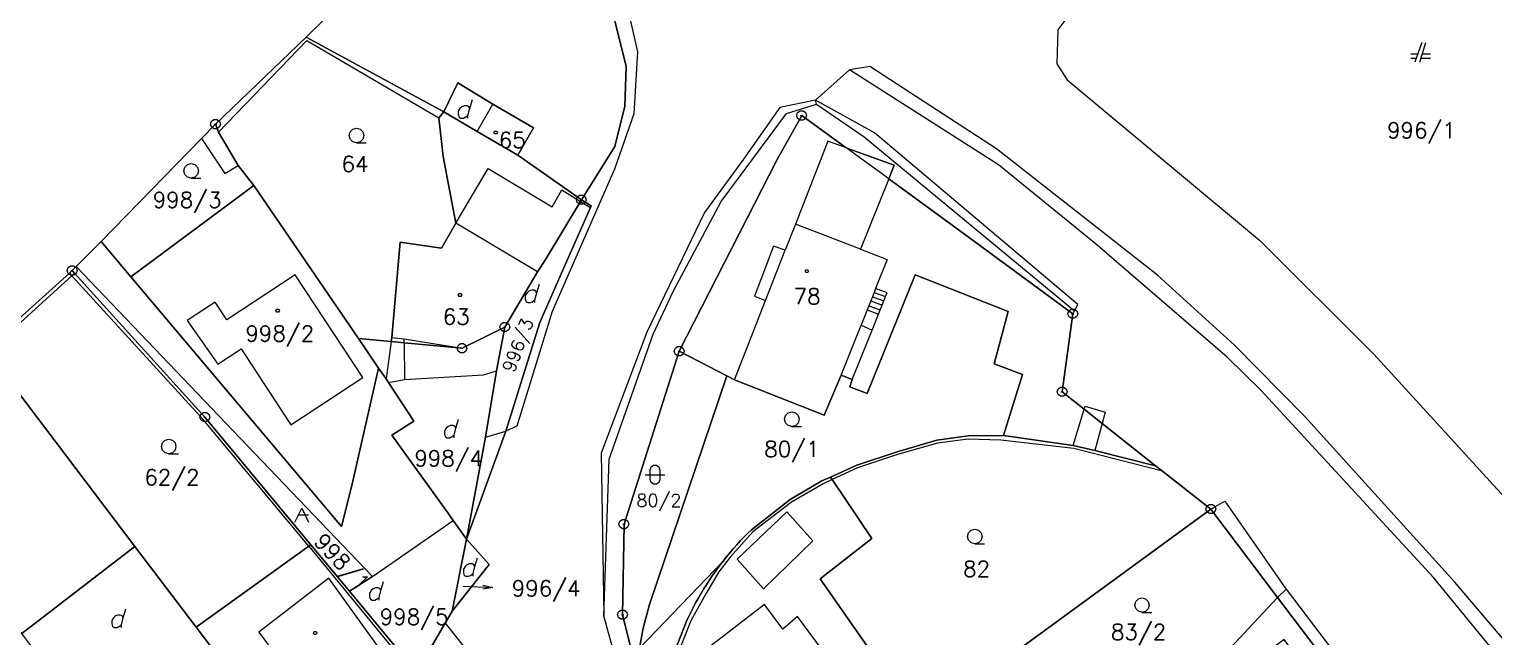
# Model space of a CAD drawing. Extents: x -443817 to 3, y -1171930 to -442383.
# Drawn here: x -443528.6 to -443379.6, y -1170404.3 to -1170342.5 of the extents above; entities that cross this region are included whole.
import ezdxf
from ezdxf.enums import TextEntityAlignment as Align

# ---------------------------------------------------------------- set-up
doc = ezdxf.new("R2010")
doc.units = 0
doc.header["$LTSCALE"] = 0.5
for name, color, linetype, lineweight in [('KLADPAR', 7, 'Continuous', 0), ('ZAPPAR', 7, 'Continuous', 0), ('ZNACKY', 7, 'Continuous', 0), ('ZUOB', 7, 'Continuous', 0)]:
    doc.layers.add(name, color=color, linetype=linetype, lineweight=lineweight)
doc.styles.add('ROMANS', font='romans.shx', dxfattribs={"height": 0.2})

# ---------------------------------------------------------------- blocks, each defined once
blk = doc.blocks.new('$5')
at = {"color": 0}
blk.add_line((-0.12, 0), (0.12, 0), dxfattribs=at)
at = {"color": 0, "flags": 128}
blk.add_lwpolyline([(0.15, 0.48), (0.4, 0.3), (0.5, 0.01), (0.4, -0.28), (0.15, -0.46), (-0.16, -0.46), (-0.41, -0.28), (-0.51, 0.01), (-0.41, 0.3), (-0.16, 0.48), (0.15, 0.48)], dxfattribs=at)
blk = doc.blocks.new('$431')
at = {"color": 0}
blk.add_line((0.63, 0.99), (0.9, 1.89), dxfattribs=at)
at = {"color": 0, "flags": 128}
blk.add_lwpolyline([(0.45, 0), (0.45, 0.27), (0.63, 0.99), (0.54, 1.17), (0.36, 1.26), (0.09, 1.26), (-0.18, 1.17), (-0.36, 0.99), (-0.54, 0.72), (-0.54, 0.36), (-0.45, 0.09), (-0.27, 0), (0, 0), (0.18, 0.09), (0.45, 0.27)], dxfattribs=at)
blk = doc.blocks.new('$45')
at = {"color": 0, "flags": 128}
blk.add_lwpolyline([(0.09, 0.15), (0.18, 0), (0.09, -0.15), (-0.09, -0.15), (-0.18, 0), (-0.09, 0.15), (0.09, 0.15)], dxfattribs=at)
blk = doc.blocks.new('$30')
at = {"color": 0, "flags": 128}
blk.add_lwpolyline([(0, 0), (-0.38, 0.1), (-0.65, 0.37), (-0.75, 0.74), (-0.65, 1.11), (-0.38, 1.38), (-0.01, 1.48), (0.36, 1.38), (0.63, 1.11), (0.73, 0.73), (0.63, 0.35), (0.36, 0.08), (-0.02, -0.02), (0.98, -0.02)], dxfattribs=at)
blk = doc.blocks.new('$42')
at = {"color": 0, "flags": 128}
for points in [[(-0.5, 1.5), (-0.4, 1.79), (-0.15, 1.97), (0.16, 1.97), (0.41, 1.79), (0.51, 1.5), (0.51, 0.5), (0.41, 0.21), (0.16, 0.03), (-0.15, 0.03), (-0.4, 0.21), (-0.5, 0.5), (-0.5, 1.5)], [(-1, 1), (0.27, 1), (1, 1)]]:
    blk.add_lwpolyline(points, dxfattribs=at)
blk = doc.blocks.new('$432')
at = {"color": 0}
for p, q in [((0.1, 2), (-0.6, 0)), ((-0.1, 0), (0.5, 2)), ((-0.32, 0.8), (-1, 0.8)), ((-1, 0.4), (-0.46, 0.4)), ((0.02, 0.4), (1, 0.4)), ((1, 0.8), (0.14, 0.8))]:
    blk.add_line(p, q, dxfattribs=at)
blk = doc.blocks.new('$489')
at = {"color": 0}
blk.add_line((-0.2, 2), (0, 3), dxfattribs=at)
at = {"color": 0, "flags": 128}
blk.add_lwpolyline([(0, 0), (0, 3), (0.2, 2)], dxfattribs=at)
blk = doc.blocks.new('$435')
at = {"color": 0}
blk.add_line((1, 1), (-0.5, 1), dxfattribs=at)
at = {"color": 0, "flags": 128}
blk.add_lwpolyline([(-1, 0), (0, 2), (1, 0)], dxfattribs=at)

msp = doc.modelspace()

# ---------------------------------------------------------------- linework, layer by layer
at = {"layer": 'KLADPAR', "color": 7, "linetype": 'Continuous', "flags": 128}
for points in [[(-443472.45, -1170359.82), (-443478.9, -1170355.28), (-443477.33, -1170352.48), (-443481.45, -1170350.1), (-443485.01, -1170347.93), (-443486.45, -1170350.86), (-443500.47, -1170343.26), (-443486.1, -1170329.18), (-443482.42, -1170325.06), (-443477.52, -1170328.93), (-443469.87, -1170338.31), (-443467.89, -1170346.25), (-443468.01, -1170350.29), (-443469.05, -1170354.39), (-443472.45, -1170359.82)], [(-443486.45, -1170350.86), (-443486.94, -1170351.48), (-443486.52, -1170355.42), (-443485.24, -1170362.21), (-443486.69, -1170364.74), (-443490.89, -1170364.14), (-443491.75, -1170373.84), (-443491.79, -1170374.25), (-443495.12, -1170373.96), (-443505.79, -1170358.38), (-443507.36, -1170356.33), (-443509.39, -1170352.94), (-443509.68, -1170352.13), (-443500.47, -1170343.26), (-443486.45, -1170350.86)], [(-443478.9, -1170355.28), (-443483.05, -1170352.88), (-443486.45, -1170350.86), (-443485.01, -1170347.93), (-443481.45, -1170350.1), (-443477.33, -1170352.48), (-443478.9, -1170355.28)], [(-443486.94, -1170351.48), (-443486.45, -1170350.86), (-443483.05, -1170352.88), (-443478.9, -1170355.28), (-443472.45, -1170359.82), (-443472.55, -1170359.98), (-443476.14, -1170365.97), (-443476.91, -1170367.14), (-443480.24, -1170372.78), (-443484.59, -1170374.94), (-443490.49, -1170374.39), (-443491.79, -1170374.25), (-443491.75, -1170373.84), (-443490.89, -1170364.14), (-443486.69, -1170364.74), (-443485.24, -1170362.21), (-443486.52, -1170355.42), (-443486.94, -1170351.48)], [(-443445.14, -1170378.87), (-443444.88, -1170378.13), (-443446.01, -1170377.69), (-443447.74, -1170381.76), (-443456.86, -1170378.15), (-443457.65, -1170377.74), (-443462.49, -1170375.25), (-443452.52, -1170355.73), (-443450.03, -1170351.25), (-443445.51, -1170354.52), (-443443.63, -1170355.21), (-443440.63, -1170356.31), (-443441.16, -1170357.69), (-443433.47, -1170363.33), (-443422.44, -1170371.43), (-443423.53, -1170379.37), (-443421.28, -1170381.15), (-443419.46, -1170382.59), (-443414.01, -1170386.9), (-443420.2, -1170385.35), (-443422.4, -1170384.83), (-443429.48, -1170383.83), (-443427.55, -1170377.6), (-443430.43, -1170376.53), (-443429.03, -1170371.18), (-443438.49, -1170367.45), (-443443.35, -1170379.53), (-443445.14, -1170378.87)], [(-443509.68, -1170352.13), (-443509.39, -1170352.94), (-443507.36, -1170356.33), (-443505.79, -1170358.38), (-443518.29, -1170367.66), (-443521.33, -1170364.06), (-443511.1, -1170353.58), (-443509.68, -1170352.13)], [(-443505.79, -1170358.38), (-443495.12, -1170373.96), (-443493.08, -1170376.96), (-443495.79, -1170388.9), (-443496.87, -1170393.1), (-443518.29, -1170367.66), (-443505.79, -1170358.38)], [(-443476.14, -1170365.97), (-443472.55, -1170359.98), (-443472.45, -1170359.82), (-443471.45, -1170360.42), (-443471.53, -1170360.61), (-443474.38, -1170367.05), (-443476.69, -1170372.3), (-443480.15, -1170383.38), (-443484.13, -1170394.38), (-443482.21, -1170384), (-443481.1, -1170377.24), (-443480.24, -1170372.78), (-443476.91, -1170367.14), (-443476.14, -1170365.97)], [(-443486.03, -1170391.68), (-443485.48, -1170392.46), (-443484.13, -1170394.38), (-443485.59, -1170401.72), (-443486.3, -1170402.93), (-443489.23, -1170407.92), (-443496.06, -1170399.68), (-443493.71, -1170398.18), (-443507.16, -1170384.1), (-443523.86, -1170366.62), (-443523.33, -1170366.08), (-443521.33, -1170364.06), (-443518.29, -1170367.66), (-443496.87, -1170393.1), (-443495.79, -1170388.9), (-443493.08, -1170376.96), (-443492.32, -1170378.05), (-443492.07, -1170378.41), (-443489.51, -1170382.35), (-443491.75, -1170383.79), (-443486.03, -1170391.68)], [(-443499.99, -1170394.94), (-443500.19, -1170395.09), (-443511.66, -1170403.33), (-443517.88, -1170395.12), (-443532.87, -1170375.34), (-443533.12, -1170375), (-443524.55, -1170367.29), (-443524.27, -1170367.03), (-443524.03, -1170367.29), (-443510.75, -1170381.95), (-443499.99, -1170394.94)], [(-443496.06, -1170399.68), (-443499.99, -1170394.94), (-443510.75, -1170381.95), (-443524.03, -1170367.29), (-443524.27, -1170367.03), (-443523.86, -1170366.62), (-443507.16, -1170384.1), (-443493.71, -1170398.18), (-443496.06, -1170399.68)], [(-443444.88, -1170378.13), (-443445.14, -1170378.87), (-443443.35, -1170379.53), (-443438.49, -1170367.45), (-443429.03, -1170371.18), (-443430.43, -1170376.53), (-443427.55, -1170377.6), (-443429.48, -1170383.83), (-443433.1, -1170383.86), (-443436.29, -1170384.29), (-443440.32, -1170385.49), (-443444.43, -1170386.84), (-443447.1, -1170388.05), (-443447.97, -1170388.45), (-443451.19, -1170390.35), (-443455.14, -1170393.41), (-443455.53, -1170393.79), (-443455.91, -1170394.17), (-443456.28, -1170394.56), (-443456.64, -1170394.96), (-443457, -1170395.36), (-443457.34, -1170395.77), (-443457.69, -1170396.19), (-443458.02, -1170396.61), (-443466.52, -1170405.48), (-443466.16, -1170403.45), (-443465.5, -1170401.04), (-443457.65, -1170377.74), (-443456.86, -1170378.15), (-443447.74, -1170381.76), (-443446.01, -1170377.69), (-443444.88, -1170378.13)], [(-443484.59, -1170374.94), (-443480.24, -1170372.78), (-443481.1, -1170377.24), (-443482.21, -1170384), (-443484.13, -1170394.38), (-443485.48, -1170392.46), (-443486.03, -1170391.68), (-443491.75, -1170383.79), (-443489.51, -1170382.35), (-443492.07, -1170378.41), (-443492.32, -1170378.05), (-443493.08, -1170376.96), (-443495.12, -1170373.96), (-443491.79, -1170374.25), (-443490.49, -1170374.39), (-443484.59, -1170374.94)], [(-443529.38, -1170403.99), (-443543.59, -1170385.1), (-443543.89, -1170384.7), (-443533.12, -1170375), (-443532.87, -1170375.34), (-443517.88, -1170395.12), (-443529.38, -1170403.99)], [(-443422.4, -1170384.83), (-443420.2, -1170385.35), (-443414.01, -1170386.9), (-443413.33, -1170387.44), (-443408.38, -1170391.31), (-443428.41, -1170405.94), (-443431.55, -1170408.19), (-443439.51, -1170413.91), (-443454.84, -1170424.92), (-443458.27, -1170420.4), (-443441.65, -1170407.74), (-443448.16, -1170398.43), (-443442.89, -1170394.29), (-443446.93, -1170388.31), (-443446.98, -1170388.23), (-443447.1, -1170388.05), (-443444.43, -1170386.84), (-443440.32, -1170385.49), (-443436.29, -1170384.29), (-443433.1, -1170383.86), (-443429.48, -1170383.83), (-443422.4, -1170384.83)], [(-443428.41, -1170405.94), (-443408.38, -1170391.31), (-443401.61, -1170400.3), (-443409.37, -1170408.62), (-443416.38, -1170416.06), (-443419.08, -1170418.56), (-443428.41, -1170405.94)], [(-443512.72, -1170426.14), (-443512.89, -1170425.91), (-443524.6, -1170410.35), (-443529.38, -1170403.99), (-443517.88, -1170395.12), (-443511.66, -1170403.33), (-443501.17, -1170417.18), (-443512.72, -1170426.14)], [(-443501.17, -1170417.18), (-443511.66, -1170403.33), (-443500.19, -1170395.09), (-443499.99, -1170394.94), (-443496.06, -1170399.68), (-443489.23, -1170407.92), (-443489.48, -1170408.11), (-443501.17, -1170417.18)], [(-443397.54, -1170423.58), (-443401.11, -1170419.07), (-443394.13, -1170413.96), (-443400.94, -1170404.59), (-443408.23, -1170410.07), (-443409.37, -1170408.62), (-443401.61, -1170400.3), (-443387.38, -1170419.11), (-443392.81, -1170423.51), (-443395.7, -1170425.88), (-443397.54, -1170423.58)]]:
    msp.add_lwpolyline(points, close=True, dxfattribs=at)
for points in [[(-443486.1, -1170329.18), (-443500.47, -1170343.26), (-443509.68, -1170352.13), (-443511.1, -1170353.58), (-443521.33, -1170364.06), (-443523.33, -1170366.08), (-443523.86, -1170366.62), (-443524.27, -1170367.03), (-443524.55, -1170367.29), (-443533.12, -1170375), (-443543.89, -1170384.7), (-443554.8, -1170394.52), (-443560.76, -1170397.93), (-443567.99, -1170400.95), (-443581.61, -1170406.23), (-443584.59, -1170407.39), (-443592.78, -1170416.35), (-443602.61, -1170427.11), (-443608.24, -1170433.26), (-443612.76, -1170437.67), (-443618.67, -1170443.42)], [(-443489.23, -1170407.92), (-443486.3, -1170402.93), (-443485.59, -1170401.72), (-443481.83, -1170396.95), (-443484.13, -1170394.38), (-443480.15, -1170383.38), (-443476.69, -1170372.3), (-443474.38, -1170367.05), (-443471.53, -1170360.61), (-443471.45, -1170360.42), (-443472.45, -1170359.82), (-443469.05, -1170354.39), (-443468.01, -1170350.29), (-443467.89, -1170346.25), (-443469.87, -1170338.31)], [(-443387.38, -1170419.11), (-443401.61, -1170400.3), (-443408.38, -1170391.31), (-443413.33, -1170387.44), (-443414.01, -1170386.9), (-443419.46, -1170382.59), (-443421.28, -1170381.15), (-443423.53, -1170379.37), (-443422.44, -1170371.43), (-443433.47, -1170363.33), (-443441.16, -1170357.69), (-443440.63, -1170356.31), (-443443.63, -1170355.21), (-443445.51, -1170354.52), (-443450.03, -1170351.25), (-443452.52, -1170355.73), (-443462.49, -1170375.25), (-443468.11, -1170392.85), (-443468.26, -1170402.07), (-443466.33, -1170409.78)], [(-443466.33, -1170409.78), (-443468.26, -1170402.07), (-443468.11, -1170392.85), (-443462.49, -1170375.25), (-443462.49, -1170375.25), (-443457.65, -1170377.74), (-443465.5, -1170401.04), (-443466.16, -1170403.45), (-443466.52, -1170405.48), (-443458.02, -1170396.61), (-443458.35, -1170397.03), (-443458.67, -1170397.47), (-443458.77, -1170397.61), (-443459.13, -1170398.12), (-443459.43, -1170398.57), (-443459.73, -1170399.02), (-443460.01, -1170399.48), (-443460.29, -1170399.94), (-443460.56, -1170400.4), (-443460.82, -1170400.87), (-443461.07, -1170401.35), (-443461.31, -1170401.83), (-443461.55, -1170402.31), (-443461.67, -1170402.57), (-443463.66, -1170407.56)], [(-443463.66, -1170407.56), (-443461.67, -1170402.57), (-443461.55, -1170402.31), (-443461.31, -1170401.83), (-443461.07, -1170401.35), (-443460.82, -1170400.87), (-443460.56, -1170400.4), (-443460.29, -1170399.94), (-443460.01, -1170399.48), (-443459.73, -1170399.02), (-443459.43, -1170398.57), (-443459.13, -1170398.12), (-443458.77, -1170397.61), (-443458.67, -1170397.47), (-443458.35, -1170397.03), (-443458.02, -1170396.61), (-443457.69, -1170396.19), (-443457.34, -1170395.77), (-443457, -1170395.36), (-443456.64, -1170394.96), (-443456.28, -1170394.56), (-443455.91, -1170394.17), (-443455.53, -1170393.79), (-443455.14, -1170393.41), (-443451.19, -1170390.35), (-443447.97, -1170388.45), (-443447.97, -1170388.45), (-443447.1, -1170388.05), (-443446.98, -1170388.23), (-443446.93, -1170388.31), (-443442.89, -1170394.29), (-443448.16, -1170398.43), (-443441.65, -1170407.74)]]:
    msp.add_lwpolyline(points, dxfattribs=at)
at = {"layer": 'KLADPAR', "color": 7, "linetype": 'Continuous'}
msp.add_3dface([(-443481.83, -1170396.95), (-443485.59, -1170401.72), (-443484.13, -1170394.38)], dxfattribs=at)
at = {"layer": 'ZAPPAR', "color": 7, "linetype": 'Continuous'}
for p, q in [((-443483.05, -1170352.88), (-443481.45, -1170350.1)), ((-443448.53, -1170350.08), (-443443.67, -1170353.42)), ((-443472.55, -1170359.98), (-443471.53, -1170360.61)), ((-443524.55, -1170367.29), (-443524.31, -1170367.55)), ((-443442.67, -1170369.26), (-443441.49, -1170369.68)), ((-443456.86, -1170378.15), (-443453.7, -1170370.06)), ((-443443.21, -1170370.61), (-443442.03, -1170371.02)), ((-443443.01, -1170370.11), (-443441.84, -1170370.55)), ((-443442.84, -1170369.69), (-443441.66, -1170370.11)), ((-443443.37, -1170371.01), (-443442.21, -1170371.47)), ((-443422.44, -1170371.43), (-443422.27, -1170371.11)), ((-443446.01, -1170377.69), (-443443.99, -1170372.58)), ((-443444.88, -1170378.13), (-443442.87, -1170373.11)), ((-443491.79, -1170374.25), (-443492.32, -1170378.05)), ((-443490.49, -1170374.39), (-443490.48, -1170373.98)), ((-443490.49, -1170374.39), (-443490.45, -1170378.11)), ((-443422.4, -1170384.83), (-443421.28, -1170381.15)), ((-443419.46, -1170382.59), (-443420.2, -1170385.35)), ((-443482.21, -1170384), (-443480.15, -1170383.38)), ((-443493.71, -1170398.18), (-443485.48, -1170392.46)), ((-443500.19, -1170395.09), (-443489.48, -1170408.11))]:
    msp.add_line(p, q, dxfattribs=at)
at = {"layer": 'ZAPPAR', "color": 7, "linetype": 'Continuous', "flags": 128}
for points in [[(-443481.01, -1170323.63), (-443474.88, -1170328.32), (-443468.54, -1170336.81), (-443466.74, -1170344.76), (-443467.1, -1170351.08), (-443469.07, -1170356.71), (-443475.41, -1170371.21), (-443479.02, -1170382.88), (-443480.15, -1170383.38)], [(-443362.87, -1170324.56), (-443364.49, -1170345.39), (-443363.78, -1170364.68), (-443361.84, -1170379.61), (-443358.02, -1170397.35), (-443351.55, -1170416.61), (-443345.04, -1170431.35), (-443338.65, -1170441.33), (-443336.36, -1170444.42), (-443321.05, -1170465.08), (-443328.04, -1170474.31), (-443339.58, -1170458.13), (-443343.03, -1170453.15), (-443356.85, -1170433.18), (-443371.09, -1170413.44), (-443383.57, -1170398.75), (-443398.86, -1170381.86), (-443406, -1170374.62), (-443413.81, -1170367.51), (-443430.22, -1170354.63), (-443443.09, -1170346.25), (-443445.17, -1170346.58), (-443448.62, -1170349.68)], [(-443423.06, -1170341.28), (-443423.95, -1170342.52), (-443424.08, -1170345.97), (-443423, -1170347.62), (-443403.44, -1170363.94), (-443391.81, -1170375.54), (-443378.18, -1170390.47), (-443376.52, -1170391.64), (-443374.3, -1170392.15), (-443372.4, -1170391.5), (-443371.61, -1170389.78), (-443370.98, -1170387.54), (-443374.55, -1170360.35), (-443374.45, -1170338.82)], [(-443509.39, -1170352.94), (-443500.38, -1170343.61), (-443486.94, -1170351.48)], [(-443343.87, -1170454.25), (-443345.78, -1170451.37), (-443358.98, -1170432.31), (-443371.78, -1170415.27), (-443385.74, -1170398.28), (-443403.31, -1170379.2), (-443406.75, -1170375.83), (-443420.2, -1170364.24), (-443430, -1170356.26), (-443445.17, -1170346.58)], [(-443448.53, -1170350.08), (-443448.62, -1170349.68), (-443452.26, -1170350.43), (-443455.94, -1170355.7), (-443459.92, -1170361.12), (-443465.79, -1170373.3), (-443470.43, -1170385.63), (-443470.15, -1170402.17), (-443469.63, -1170386.24), (-443465.13, -1170373.5), (-443463.08, -1170369.1), (-443458.21, -1170359.99)], [(-443458.21, -1170359.99), (-443451.57, -1170351.05), (-443448.53, -1170350.08)], [(-443443.67, -1170353.42), (-443422.27, -1170371.11), (-443421.93, -1170370.49), (-443442.62, -1170353.02), (-443448.62, -1170349.68)], [(-443511.1, -1170353.58), (-443508.74, -1170357.15), (-443507.36, -1170356.33)], [(-443441.16, -1170357.69), (-443445.51, -1170354.52), (-443447.36, -1170353.85), (-443450.67, -1170362.31)], [(-443476.91, -1170367.14), (-443485.24, -1170362.21), (-443481.93, -1170356.64), (-443475.42, -1170360.55), (-443474.44, -1170358.8), (-443472.55, -1170359.98)], [(-443441.16, -1170357.69), (-443444.03, -1170364.85), (-443441.33, -1170365.91), (-443442.51, -1170368.87), (-443442.67, -1170369.26), (-443442.84, -1170369.69), (-443443.01, -1170370.11), (-443443.21, -1170370.61), (-443443.37, -1170371.01), (-443443.99, -1170372.58), (-443442.87, -1170373.11)], [(-443444.03, -1170364.85), (-443450.67, -1170362.31), (-443451.7, -1170364.95)], [(-443524.03, -1170367.29), (-443524.31, -1170367.55), (-443532.87, -1170375.34)], [(-443500.19, -1170395.09), (-443510.92, -1170382.19), (-443524.31, -1170367.55)], [(-443442.87, -1170373.11), (-443442.21, -1170371.47), (-443442.03, -1170371.02), (-443441.84, -1170370.55), (-443441.66, -1170370.11), (-443441.49, -1170369.68), (-443441.33, -1170369.28), (-443442.51, -1170368.87)], [(-443491.75, -1170373.84), (-443490.48, -1170373.98), (-443484.59, -1170374.94)], [(-443492.07, -1170378.41), (-443490.45, -1170378.11), (-443482.41, -1170377.66), (-443481.1, -1170377.24)], [(-443421.28, -1170381.15), (-443421.19, -1170380.84), (-443419.15, -1170381.44), (-443419.46, -1170382.59)], [(-443413.33, -1170387.44), (-443422.32, -1170385.15), (-443429.75, -1170384.3), (-443433.1, -1170384.19), (-443436.2, -1170384.61), (-443440.27, -1170385.74), (-443444.34, -1170387.1), (-443446.93, -1170388.31)], [(-443446.93, -1170388.31), (-443447.86, -1170388.74), (-443451.07, -1170390.62), (-443454.99, -1170393.62), (-443457.31, -1170396.21), (-443458.45, -1170397.71), (-443459.8, -1170399.93), (-443461.32, -1170402.68), (-443463.29, -1170407.63)], [(-443408.38, -1170391.31), (-443406.96, -1170390.51), (-443400.76, -1170399.44), (-443400.74, -1170399.47)], [(-443401.61, -1170400.3), (-443400.74, -1170399.47), (-443385.54, -1170419.49), (-443386.56, -1170420.24)], [(-443390.82, -1170522.76), (-443399.19, -1170507.75), (-443403.12, -1170502.01), (-443422.43, -1170472.89), (-443439.13, -1170450.37), (-443466.59, -1170413.66), (-443467.75, -1170410.92), (-443470.15, -1170402.17)], [(-443486.3, -1170402.93), (-443467.55, -1170426.56), (-443433.8, -1170471.95), (-443409.62, -1170507.86), (-443397.33, -1170528.47)]]:
    msp.add_lwpolyline(points, dxfattribs=at)
for points in [[(-443502.03, -1170382.72), (-443494.69, -1170377.91), (-443501.56, -1170367.46), (-443508.52, -1170372.03), (-443509.7, -1170370.23), (-443512.55, -1170372.1), (-443509.43, -1170376.55), (-443507.08, -1170375.01), (-443502.03, -1170382.72)], [(-443456.01, -1170416.6), (-443447.27, -1170409.85), (-443447.62, -1170409.39), (-443447.84, -1170409.1), (-443448.16, -1170408.69), (-443448.53, -1170408.21), (-443448.85, -1170407.8), (-443447.83, -1170407.01), (-443447.26, -1170406.56), (-443450.44, -1170402.26), (-443451.96, -1170403.54), (-443453.8, -1170401.03), (-443462.57, -1170407.78), (-443456.01, -1170416.6)]]:
    msp.add_lwpolyline(points, close=True, dxfattribs=at)
at = {"layer": 'ZAPPAR', "color": 7, "linetype": 'Continuous'}
for points in [[(-443451.7, -1170364.95), (-443452.9, -1170364.54), (-443454.84, -1170369.63), (-443453.7, -1170370.06)], [(-443456.61, -1170396.41), (-443451.53, -1170391.6), (-443448.91, -1170394.53), (-443453.92, -1170399.43)], [(-443498.16, -1170398.35), (-443505.27, -1170403.84), (-443499.12, -1170412.11), (-443492.14, -1170406.68)]]:
    msp.add_3dface(points, dxfattribs=at)
at = {"layer": 'ZUOB', "color": 7, "linetype": 'Continuous', "flags": 128}
for points in [[(-443486.1, -1170329.18), (-443500.47, -1170343.26), (-443509.68, -1170352.13), (-443511.1, -1170353.58), (-443521.33, -1170364.06), (-443523.33, -1170366.08), (-443523.86, -1170366.62), (-443524.27, -1170367.03), (-443524.55, -1170367.29), (-443533.12, -1170375), (-443543.89, -1170384.7), (-443554.8, -1170394.52), (-443560.76, -1170397.93), (-443567.99, -1170400.95), (-443581.61, -1170406.23), (-443584.59, -1170407.39), (-443592.78, -1170416.35), (-443602.61, -1170427.11), (-443608.24, -1170433.26), (-443612.76, -1170437.67), (-443618.67, -1170443.42)], [(-443618.67, -1170443.42), (-443612.76, -1170437.67), (-443608.24, -1170433.26), (-443602.61, -1170427.11), (-443592.78, -1170416.35), (-443584.59, -1170407.39), (-443581.61, -1170406.23), (-443567.99, -1170400.95), (-443560.76, -1170397.93), (-443554.8, -1170394.52), (-443543.89, -1170384.7), (-443533.12, -1170375), (-443524.55, -1170367.29), (-443524.27, -1170367.03), (-443523.86, -1170366.62), (-443523.33, -1170366.08), (-443521.33, -1170364.06), (-443511.1, -1170353.58), (-443509.68, -1170352.13), (-443500.47, -1170343.26), (-443486.1, -1170329.18)]]:
    msp.add_lwpolyline(points, dxfattribs=at)

# ---------------------------------------------------------------- block references
at = {"layer": 'KLADPAR', "color": 7, "linetype": 'Continuous'}
for name, p in [('$432', (-443387.03, -1170345.8)), ('$431', (-443484.44, -1170351.51)), ('$30', (-443495.32, -1170354.01)), ('$45', (-443481.17, -1170352.97)), ('$30', (-443512.15, -1170357.61)), ('$45', (-443449.5, -1170367.09)), ('$45', (-443484.8, -1170369.51)), ('$431', (-443477.62, -1170370.29)), ('$45', (-443503.36, -1170371.1)), ('$431', (-443485.84, -1170384.06)), ('$30', (-443451.03, -1170382.9)), ('$30', (-443514.43, -1170385.67)), ('$42', (-443464.96, -1170388.81)), ('$30', (-443432.39, -1170394.84)), ('$431', (-443483.92, -1170398.15)), ('$431', (-443493.47, -1170400.59)), ('$30', (-443415.39, -1170401.82)), ('$431', (-443519.7, -1170403.36)), ('$45', (-443499.54, -1170403.92))]:
    msp.add_blockref(name, p, dxfattribs=at)
at = {"layer": 'KLADPAR', "color": 7, "linetype": 'Continuous', "xscale": 0.7, "yscale": 0.7}
msp.add_blockref('$435', (-443500.91, -1170392.63), dxfattribs=at)
at = {"layer": 'KLADPAR', "color": 7, "linetype": 'Continuous', "rotation": 266.941032}
msp.add_blockref('$489', (-443484.47, -1170399.15), dxfattribs=at)
at = {"layer": 'ZNACKY', "color": 7, "linetype": 'Continuous'}
for p in [(-443450.03, -1170351.25), (-443509.68, -1170352.13), (-443472.45, -1170359.82), (-443524.27, -1170367.03), (-443422.44, -1170371.43), (-443480.24, -1170372.78), (-443484.59, -1170374.94), (-443462.49, -1170375.25), (-443423.53, -1170379.37), (-443510.75, -1170381.95), (-443408.38, -1170391.31), (-443468.11, -1170392.85), (-443468.26, -1170402.07)]:
    msp.add_blockref('$5', p, dxfattribs=at)

# ---------------------------------------------------------------- texts
at = {"layer": 'KLADPAR', "color": 7, "linetype": 'Continuous', "style": 'ROMANS'}
for s, height, p in [('65', 1.6, (-443479.48, -1170352.93)), ('996/1', 1.6, (-443386.97, -1170351.95)), ('64', 1.6, (-443495.48, -1170355.37)), ('998/3', 1.6, (-443512.57, -1170359.03)), ('78', 1.6, (-443449.48, -1170368.85)), ('63', 1.6, (-443485.18, -1170370.92)), ('998/2', 1.6, (-443503.14, -1170372.64)), ('80/1', 1.6, (-443451.03, -1170384.4)), ('998/4', 1.6, (-443485.95, -1170385.35)), ('62/2', 1.6, (-443514.11, -1170387.27)), ('80/2', 1.3, (-443464.56, -1170389.78)), ('82', 1.6, (-443432.23, -1170396.6)), ('996/4', 1.6, (-443476.03, -1170398.59)), ('998/5', 1.6, (-443489.47, -1170401.48)), ('83/2', 1.6, (-443415.75, -1170403.02))]:
    msp.add_text(s, height=height, dxfattribs=at).set_placement(p, align=Align.TOP_CENTER)
for s, height, rotation, p in [('996/3', 1.3, 69.041, (-443479.52, -1170374.39)), ('998/1', 1.6, 313.465, (-443496.22, -1170396.15))]:
    msp.add_text(s, height=height, rotation=rotation, dxfattribs=at).set_placement(p, align=Align.TOP_CENTER)

doc.saveas('drawing.dxf')
